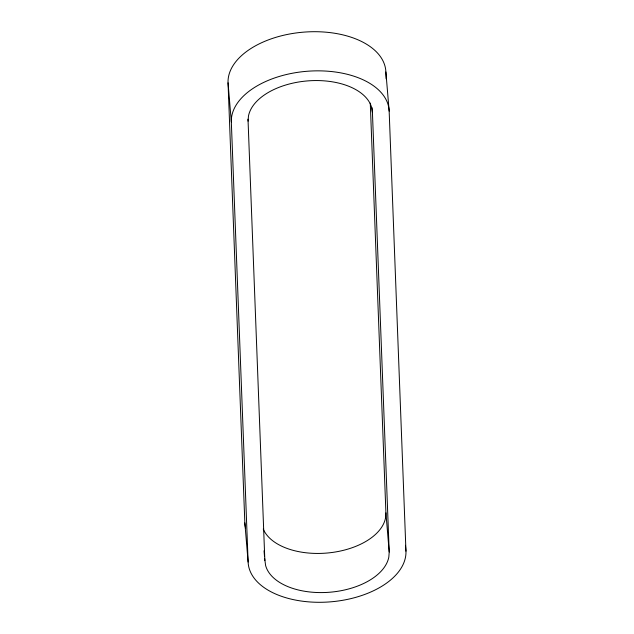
<?xml version="1.0" encoding="UTF-8"?>
<svg xmlns="http://www.w3.org/2000/svg" width="634" height="634" viewBox="0 0 634 634"><rect width="100%" height="100%" fill="white"/><g stroke="black" fill="none" stroke-linecap="round" stroke-linejoin="round"><path stroke-width="0.95" d="M264.853 560.567L248.084 121.142L248.457 116.125A62.298 35.734 -4.8 0 1 308.877 80.811A62.298 35.734 -4.8 0 1 371.675 107.637L372.435 112.575L389.205 552L388.832 557.017A62.298 35.734 -4.8 0 1 328.404 592.33A62.298 35.734 -4.8 0 1 265.614 565.504L264.687 558.609M370.28 103.128L385.916 512.858L385.543 517.875A62.298 35.734 -4.8 0 1 327.556 552.991A62.298 35.734 -4.8 0 1 263.261 529.073M385.876 71.967L389.157 111.108L405.958 551.16A79.123 45.379 -4.8 0 1 328.777 601.975A79.123 45.379 -4.8 0 1 248.124 562.033L244.843 522.891L228.042 82.84A79.123 45.379 -4.8 0 1 305.223 32.025A79.123 45.379 -4.8 0 1 385.876 71.967L386.138 78.885M372.023 107.685L372.435 112.575M405.467 545.295L405.958 551.16M385.916 512.858L389.205 552M247.918 119.184L248.084 121.142M228.042 82.84L231.331 121.982L248.124 562.033M264.029 550.78L264.529 556.652M231.331 121.982A79.123 45.379 -4.8 0 1 308.512 71.166A79.123 45.379 -4.8 0 1 389.157 111.108M245.532 527.94A79.123 45.379 -4.8 0 1 244.843 522.891"/></g></svg>
